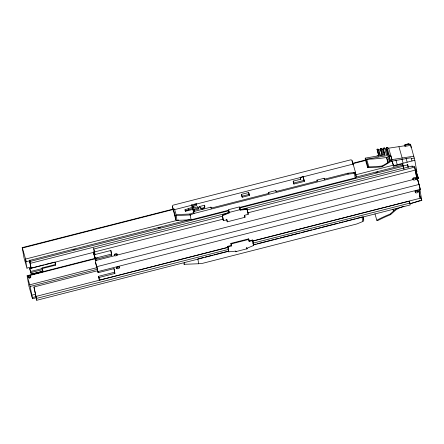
<?xml version="1.0" encoding="UTF-8"?>
<svg xmlns="http://www.w3.org/2000/svg" width="444" height="444" viewBox="0 0 444 444"><rect width="100%" height="100%" fill="white"/><g stroke="black" fill="none" stroke-linecap="round" stroke-linejoin="round"><path stroke-width="0.67" d="M29.304 260.184L31.058 268.309L29.715 260.384L189.582 219.586M32.54 298.745L30.037 285.897L27.078 275.546L28.91 286.036L32.512 298.712L36.563 297.713M246.809 248.44L246.703 247.763L246.969 249.073L246.636 248.129M94.367 253.724L94.245 255.089L94.117 251.676M96.942 267.743C95.01 262.526 95.654 257.054 93.273 251.898M380.547 155.855L378.854 149.9L377.922 149.095L377.028 149.256L378.715 155.139A0.738 0.622 5.8 0 1 378.166 155.866L365.506 158.103L365.123 158.741L367.66 167.643A85.093 43.445 -15.9 0 0 382.023 166.75L382.095 166.006A100.655 39.749 -42 0 0 387.889 162.615A2.181 0.86 -42 0 0 388.173 162.426L390.076 160.562L391.947 159.635L390.892 155.933L389.277 155.234L366.672 159.218L368.853 166.861A83.716 42.741 -15.9 0 0 382.095 166.006M382.023 166.75A102.253 40.376 -42 0 0 385.453 164.768A102.442 40.454 -42 0 0 391.109 161.3L391.264 159.773M367.66 167.643L368.043 167.005L365.506 158.103M416.172 172.477L416.838 171.839L414.829 160.267L410.783 145.316L405.028 146.359L404.856 145.754L388.666 148.174L387.068 147.486L386.341 147.613L388.123 155M419.352 185.47L420.285 189.483L418.997 190.615L420.313 198.213C420.34 199.106 419.508 195.715 419.98 197.053L418.87 190.665M404.717 144.949L408.214 143.728L410.539 144.3L410.711 144.905L408.386 144.339L404.889 145.554L404.717 144.949L405.028 146.359M239.993 209.08L240.076 209.562L247.175 208.83L248.196 214.341L244.644 215.251L244.999 217.288L227.25 221.817L226.895 219.78L223.343 220.685L222.327 215.174L229.071 212.371L228.893 211.444M223.343 220.685L222.483 215.717L229.226 212.915L228.849 211.255M246.858 248.307L253.602 245.504L252.586 239.993L249.034 240.898L249.189 241.447L252.741 240.537M185.081 210.24L184.998 209.757L192.352 207.298L191.669 204.889L196.181 203.735L196.581 205.544L193.035 206.449L193.567 208.325M192.657 208.353L192.835 209.39L185.381 211.294L185.298 210.811L192.657 208.353L193.845 212.526L190.099 214.03L176.096 214.607L174.536 209.141L22.405 248.013L22.2 247.441L23.993 257.759L26.979 268.27L25.452 259.357L26.124 261.716L30.153 260.689M175.047 215.007A1.321 1.132 -9.8 0 0 176.19 215.545L190.226 214.985L194.039 213.442L348.14 174.115L354.434 173.404L355.217 177.916L239.305 207.498M403.957 206.183L399.594 207.798L396.353 209.557A2.181 1.088 -44.1 0 0 396.07 209.773A100.655 50.094 -44.1 0 0 390.542 214.668A83.716 42.741 -15.9 0 0 378.133 220.363L377.345 220.629L376.79 220.23L374.975 213.869M410.128 203.807L420.224 200.472M392.13 161.244L393.395 165.69L414.829 160.267M410.123 203.63L421.8 200.422L419.791 188.844M390.892 155.933L388.872 156.349A1.443 0.738 -15.9 0 0 387.967 156.815A1.815 0.927 -15.9 0 1 386.424 157.487A83.716 42.741 -15.9 0 1 366.672 159.218M376.901 156.016L378.754 155.539L378.86 155.905M22.217 247.613L173.254 209.069M353.158 163.159L365.911 159.907M352.969 163.658L365.734 160.401M300.266 177.389L303.163 176.651L304.39 181.374L293.906 184.049L293.19 181.146L300.782 179.209L300.266 177.389L300.788 179.637M192.069 205.167L174.62 209.618L174.536 209.141M194.755 204.484L353.124 164.069L355.433 172.167A1.321 1.132 -9.8 0 1 355.466 172.361L355.466 172.505A1.349 1.099 16.7 0 1 354.767 173.321M196.403 204.506L192.851 205.411L193.567 207.914L197.891 206.81L198.246 208.053L198.424 209.091L194.1 210.195L194.566 211.827M241.497 194.339L248.651 192.513L249.184 194.378L249.367 195.416L242.208 197.241L241.497 194.339L242.208 197.241M199.65 206.499L204.606 205.233L204.734 205.977A2.57 2.203 -9.8 0 1 202.902 208.88A2.57 2.203 -9.8 0 1 199.778 207.243L199.65 206.499A2.57 2.203 -9.8 0 0 202.775 208.136L202.902 208.88M242.03 196.204L249.184 194.378M293.906 184.049L293.723 183.011L304.212 180.336M194.1 210.195L193.917 209.157L198.246 208.053M353.452 172.877L355.466 172.361L347.885 173.21L324.386 179.209L324.12 178.277L316.983 180.098L317.249 181.03L276.14 191.519L275.874 190.587L268.737 192.407L269.003 193.345L211.205 208.092L210.933 207.148L194.539 211.333L193.917 209.157M414.197 158.025L411.355 158.752L411.283 158.347A1.465 0.749 -15.9 0 0 409.984 157.92L391.109 161.3M22.405 248.013L25.547 259.057L178.599 219.996M355.816 174.769L393.406 165.179M393.395 165.69L393.656 166.217L402.142 164.052L402.331 165.135M356.16 177.078L403.18 165.079L403.935 169.508M73.116 249.728L75.13 249.212M158.369 227.972L160.378 227.456M375.857 172.466L377.872 171.95M175.885 219.824A1.321 1.132 -9.8 0 0 177.028 220.363L191.064 219.808L228.582 210.234L228.477 209.696L239.483 206.887L239.704 207.825M403.202 165.995L407.836 164.813L408.269 167.299M30.031 261.477L228.849 210.739M239.599 207.992L403.491 166.167M229.143 212.432L240.149 209.624L239.854 208.447M30.347 263.331L229.171 212.587M239.915 209.846L403.812 168.021M403.407 168.287L412.132 166.062L412.243 166.456L413.164 166.217L414.668 166.938L416.75 177.656C418.304 176.906 418.714 179.881 418.037 177.878M93.49 247.952L93.795 249.023L222.699 216.123M246.87 209.957L414.718 167.122M26.967 268.098L30.997 267.072M42.258 268.526L42.546 269.602L30.83 272.594L29.681 268.481L43.612 264.924M44.938 264.585L54.224 262.215M94.117 254.351L96.009 260.983L95.793 259.363L111.766 255.289L110.933 250.472L94.961 254.545L94.505 251.953L223.016 219.158M247.869 212.815L415.429 170.052M31.058 268.309L94.872 252.026M42.202 268.587L42.086 267.915L55.578 264.474L54.884 262.049L55.694 265.14L30.547 271.512L29.681 268.481M30.725 272.416L31.219 274.159L42.935 271.173L42.546 269.602M31.219 274.159L42.996 271.406L43.085 271.711L37.224 273.204M97.33 258.036L95.316 258.552L95.654 259.568L95.449 258.147L111.422 254.073L110.795 250.46M27.767 275.552L95.565 258.247M32.018 274.531L35.925 273.537M416.311 176.634L417.654 176.29C418.254 178.188 418.087 176.357 416.4 176.44L414.962 168.293M27.284 276.124L95.149 258.802M95.987 260.473L114.791 255.677M116.805 255.161L412.953 179.587M415.639 178.899L418.326 178.216M95.532 262.498L96.731 266.705L419.069 184.443L420.285 189.483M29.754 284.798L96.947 267.654M30.159 286.463L97.286 269.33M228.865 251.243L36.763 300.272L33.949 286.974L97.763 270.685M113.947 268.614L114.574 272.228L98.601 276.307L99.406 280.419L98.945 277.517L114.918 273.443L114.086 268.626L98.107 272.699L97.913 271.589L420.257 189.327M235.709 251.187L235.953 251.881L235.853 251.115L228.749 251.848L227.889 246.881L231.441 245.976L230.93 243.39L248.679 238.861L249.189 241.447M231.441 245.976L231.085 243.939L248.834 239.405M31.674 295.204L35.703 294.178M228.749 251.848L227.733 246.337L231.285 245.427M99.395 280.114L227.905 247.319M252.753 240.975L420.313 198.213M36.763 300.272L35.958 296.426L228.061 247.402M252.914 241.059L408.746 201.293M32.345 297.569L36.375 296.542M36.441 298.418L228.543 249.395M252.725 243.223L409.901 203.108L409.418 201.121M203.879 257.381L197.852 258.924L198.69 263.747L202.692 263.298L356.793 223.97L362.787 221.545L362.004 217.033A1.321 1.132 -9.8 0 0 362.382 216.877M205.222 257.043L212.593 255.161M213.93 254.817L228.671 251.054M253.463 244.733L256.144 244.045M257.481 243.706L273.565 239.599M274.903 239.261L278.921 238.234M280.264 237.89L299.694 232.934M301.032 232.589L311.755 229.853M313.092 229.515L317.116 228.488M318.453 228.144L320.463 227.633M321.806 227.289L337.884 223.188M339.222 222.844L343.245 221.817M344.583 221.478L355.305 218.742M356.643 218.398L362.004 217.033M253.047 245.071L410.223 204.962L409.901 203.108M235.936 251.598L246.942 248.79M388.666 148.174L391.93 159.624L413.869 156.16M382.09 155.583L380.336 148.673L381.213 148.518L382.6 149.717L384.11 155.012M384.648 154.917L383.055 148.196L384.498 147.941L385.892 149.14L387.396 154.434M378.854 149.9L380.397 149.628M382.6 149.717L383.139 149.622M385.892 149.14L386.424 149.045M368.043 167.005L368.853 166.861M240.076 209.562L240.232 210.106L247.33 209.379M183.505 263.753A1.321 1.132 -9.8 0 0 184.649 264.291L198.69 263.747M416.633 178.56L417.876 180.242L419.069 184.443M416.761 179.298L418.004 180.98L419.28 185.481M246.775 248.401L246.631 247.968M396.747 208.297A102.442 50.982 -44.1 0 0 393.489 211.1A102.253 50.888 -44.1 0 0 390.226 214.03L390.542 214.668M403.18 165.079L403.496 166.955M95.66 260.567L93.284 252.303M417.915 177.483L416.761 173.432M378.743 156.088L377.028 149.256M416.283 169.886L416.838 171.839M417.954 176.845L418.304 178.061M417.654 176.29L416.461 172.089L416.589 172.827M408.214 143.728L408.386 144.339M411.333 158.658L411.988 160.956M416.4 176.44L416.75 177.656M416.822 178.416L417.194 179.72M415.689 177.961L415.945 178.871A1.465 0.749 -15.9 0 1 413.93 180.053A1.465 0.749 -15.9 0 1 413.708 178.771A1.465 0.749 -15.9 0 1 415.945 178.871M421.8 200.422L421.162 198.185L421.378 199.428M405.372 144.455L405.544 145.06M417.926 190.853L418.187 191.764A1.465 0.749 -15.9 0 1 416.167 192.946A1.465 0.749 -15.9 0 1 415.945 191.664A1.465 0.749 -15.9 0 1 418.187 191.764M412.848 178.682L413.109 179.592M406.055 158.275L407.17 162.188M415.085 191.58L415.345 192.485M398.967 146.82L402.231 158.269M401.964 159.124L403.08 163.037M395.876 159.896L397.197 164.535M392.074 160.65L393.656 166.217M387.068 147.486L389.277 155.234M389.138 156.288L390.309 160.401M388.933 156.332L390.126 160.523M386.341 147.613L388.228 154.234L386.38 154.556L384.498 147.941M387.967 156.815L389.26 161.366M386.746 157.42L388.173 162.426M386.424 157.487L387.889 162.615M383.055 148.196L384.937 154.812L383.094 155.134L381.213 148.518M380.336 148.673L382.223 155.289L379.809 155.716L377.922 149.095M392.929 209.13L393.489 211.1M172.433 206.51L174.919 214.73L175.757 219.547L172.433 206.51A1.321 1.132 -9.8 0 1 173.399 205.089L350.477 159.901A1.321 1.132 -9.8 0 1 352.064 160.667L353.097 164.28M355.444 173.909L356.182 176.501A1.321 1.132 -9.8 0 1 355.217 177.916M363.014 217.455L363.725 219.947A1.321 1.132 -9.8 0 1 363.758 220.146L363.758 220.302A1.349 1.132 -38.3 0 1 363.103 221.367M347.885 173.21L348.14 174.115M303.513 178.299L304.39 181.374M293.19 181.146L293.723 183.011M249.367 195.416L248.651 192.513M248.196 214.341L247.175 208.83M253.602 245.504L252.586 239.993M244.999 217.288L244.605 215.384M229.071 212.371L229.226 212.915M227.25 221.817L226.74 219.231M230.93 243.39L231.085 243.939M222.327 215.174L222.483 215.717M227.733 246.337L227.889 246.881M198.424 209.091L197.891 206.81M192.591 208.369L191.669 204.889M192.835 209.39L194.039 213.442M188.411 208.885L188.717 209.94M189.888 214.069L190.154 214.996M184.998 209.757L185.381 211.294M117.133 254.151L117.288 254.695A1.465 0.749 -15.9 0 1 115.268 255.883A1.465 0.749 -15.9 0 1 115.046 254.595A1.465 0.749 -15.9 0 1 117.288 254.695M119.369 267.044L119.525 267.588A1.465 0.749 -15.9 0 1 117.505 268.775A1.465 0.749 -15.9 0 1 117.283 267.493A1.465 0.749 -15.9 0 1 119.525 267.588M114.291 254.873L114.447 255.422M116.528 267.771L116.683 268.315M111.422 254.073L111.766 255.289M114.574 272.228L114.918 273.443M94.961 254.545L93.923 249.761M94.05 251.726L94.422 253.041M95.449 258.147L95.793 259.363M98.107 272.699L97.203 268.725M98.601 276.307L98.945 277.517M42.086 267.915L42.94 271.445M29.454 260.228L30.037 262.26L29.715 260.384M31.28 274.398L31.369 274.697M33.949 286.974L35.958 296.426M93.795 249.023L94.505 251.953M96.731 266.705L97.031 268.065M30.547 271.512L30.775 272.366M25.547 259.057L26.124 261.716M414.901 168.071L414.668 166.938M239.56 207.17L239.649 207.614M228.555 209.979L228.643 210.423M31.285 274.653L31.113 273.987M228.638 210.273L228.871 211.205M97.014 267.732L97.114 268.392M239.721 207.775L239.877 208.397M228.716 210.584L228.799 210.894M97.158 268.281L97.913 271.589M239.754 208.036L239.949 208.691M228.804 211.055L228.943 211.499M402.419 164.047L402.708 165.612M239.899 208.636L239.965 208.958M417.876 180.242L418.004 180.98M410.539 144.3L411.111 147.597M412.132 166.062L412.26 166.8M407.503 164.38L407.936 166.866M409.59 202.02L409.912 203.868M378.715 155.139L378.899 156.199M355.433 172.167L356.182 176.501M363.186 216.85L363.725 219.947M353.124 164.069L353.269 164.885M352.064 160.667L352.475 163.015M324.12 178.277L324.298 179.315M316.983 180.098L317.166 181.135M303.163 176.651L303.341 177.683M275.874 190.587L276.057 191.625M268.737 192.407L268.92 193.445M248.679 238.861L249.034 240.898M240.149 209.624L240.232 210.106M210.933 207.148L211.116 208.186M196.181 203.735L196.365 204.773M190.226 214.985L191.064 219.808M176.19 215.545L177.028 220.363M184.338 262.482L184.649 264.291M55.578 264.474L55.694 265.14M30.697 276.49L30.764 276.856M28.427 277.067L28.488 277.439M28.488 276.967A1.171 1.01 -9.8 0 1 30.153 276.224A1.171 1.01 -9.8 0 1 30.519 277.761M29.903 278.116A1.171 1.01 -9.8 0 1 29.021 278.038M28.632 277.722A1.171 1.01 -9.8 0 1 28.549 277.583M415.301 191.875A1.465 0.749 -15.9 0 1 415.623 190.792A1.465 0.749 -15.9 0 1 417.526 190.465A1.465 0.749 -15.9 0 1 417.599 191.481M117.038 268.187A1.465 0.749 -15.9 0 1 116.811 267.177A1.465 0.749 -15.9 0 1 118.742 266.6A1.465 0.749 -15.9 0 1 119.175 267.549M376.79 220.23A85.093 43.445 -15.9 0 1 390.226 214.03M413.198 179.049A1.465 0.749 -15.9 0 1 413.275 177.972A1.465 0.749 -15.9 0 1 415.24 177.556A1.465 0.749 -15.9 0 1 415.362 178.588M114.802 255.294A1.465 0.749 -15.9 0 1 114.53 254.329A1.465 0.749 -15.9 0 1 116.378 253.691A1.465 0.749 -15.9 0 1 117.038 254.523M204.606 205.233A2.57 2.203 -9.8 0 1 202.775 208.136M173.043 210.029A1.321 1.132 -9.8 0 1 173.105 209.324M29.06 277.716A1.171 1.01 -9.8 0 0 30.73 276.645A1.171 1.01 -9.8 0 0 28.899 275.974A1.171 1.01 -9.8 0 0 29.06 277.716"/></g></svg>
